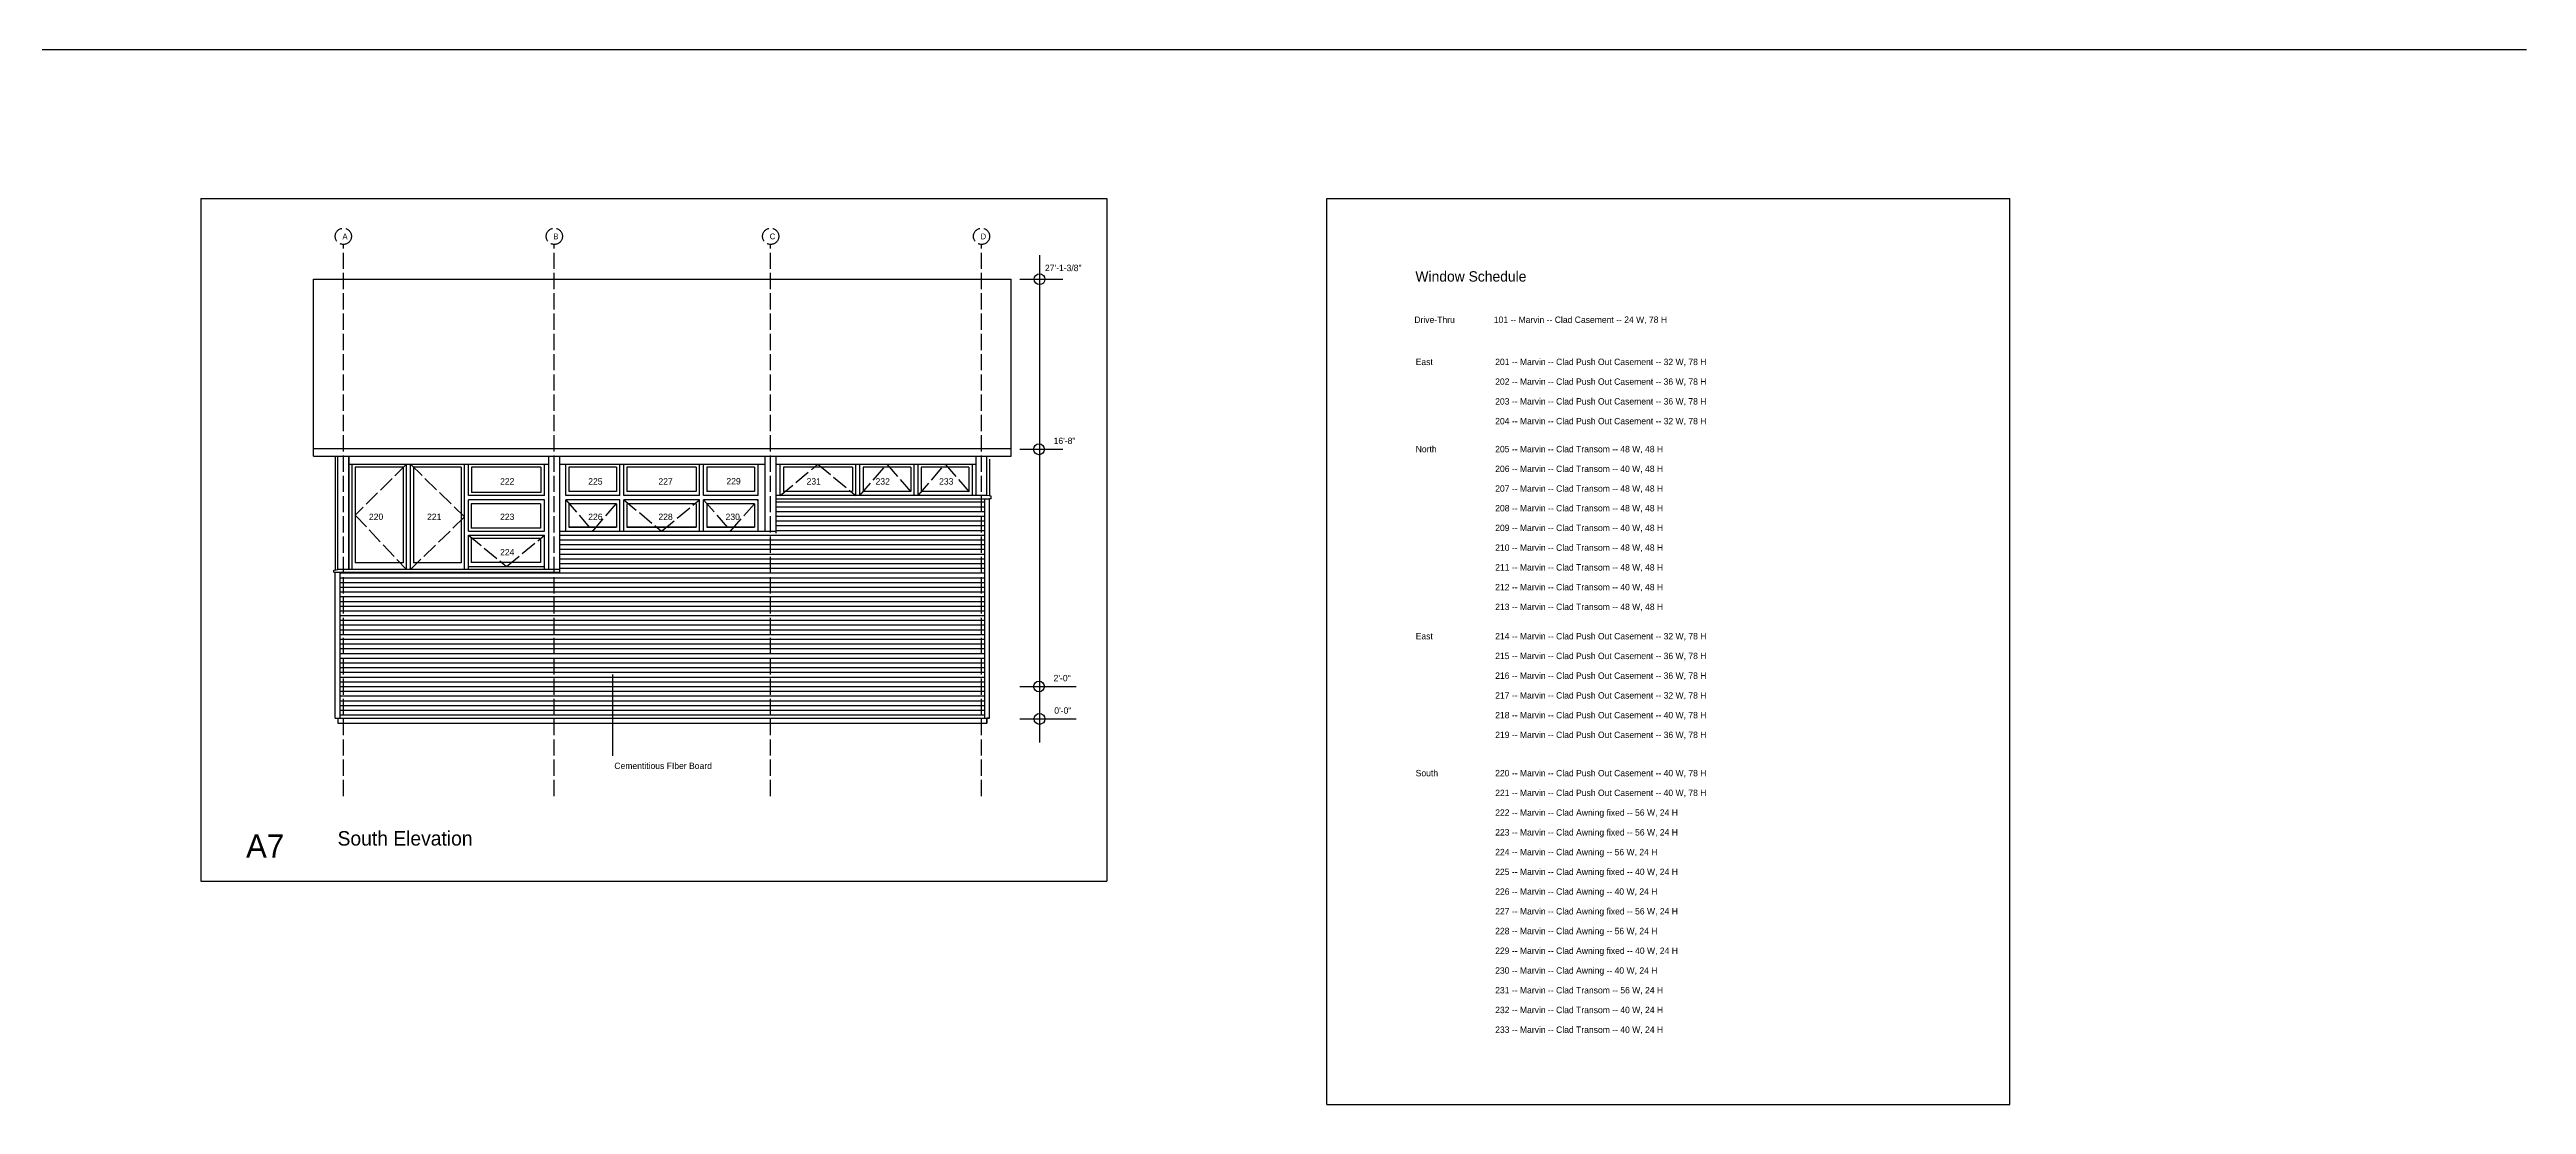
# Model space of a CAD drawing. Header units: inches. Extents: x 1267 to 6358, y -2516 to 3346.
# Drawn here: x 4526 to 6358, y 2565 to 3346 of the extents above; entities that cross this region are included whole.
import ezdxf

# ---------------------------------------------------------------- set-up
doc = ezdxf.new("R2010")
doc.units = ezdxf.units.IN
doc.header["$MEASUREMENT"] = 0
doc.linetypes.add('ACAD_ISO02W100', pattern=[15, 12, -3])
for name, color, linetype in [('const', 7, 'Continuous'), ('e1', 7, 'Continuous'), ('e2', 251, 'Continuous'), ('glassSwing', 172, 'ACAD_ISO02W100'), ('grid', 252, 'ACAD_ISO02W100'), ('walls', 7, 'Continuous')]:
    doc.layers.add(name, color=color, linetype=linetype)

msp = doc.modelspace()

# ---------------------------------------------------------------- linework, layer by layer
for p, q in [((4637.6, 3235.3), (5307.7, 3235.3)), ((4637.6, 3235.3), (4637.6, 2730.3)), ((5307.7, 3235.3), (5307.7, 2730.3)), ((5470.5, 3235.3), (5975.5, 3235.3)), ((5470.5, 2565.2), (5470.5, 3235.3)), ((5975.5, 2565.2), (5975.5, 3235.3)), ((4739, 2850.9), (4739, 2847.4)), ((5219, 2847.4), (5219, 2850.9)), ((4637.6, 2730.3), (5307.7, 2730.3)), ((5470.5, 2565.2), (5975.5, 2565.2))]:
    msp.add_line(p, q)
at = {"layer": 'e1'}
for p, q in [((1267.5, 3345.6), (6357.7, 3345.6)), ((4721, 3050.4), (5237, 3050.4)), ((4721, 3044.7), (5237, 3044.7)), ((4747, 2960.9), (4747, 3044.7)), ((4895, 2960.9), (4895, 3044.7)), ((4903, 2958.9), (4903, 3044.7)), ((5055, 2989.3), (5055, 3044.7)), ((5063, 2987.9), (5063, 3044.7)), ((5211, 3015.6), (5211, 3044.7)), ((5219, 3015.6), (5063, 3015.6)), ((5063, 3013.2), (5221, 3013.2)), ((4903, 2989.3), (5063, 2989.3)), ((4903, 2986.4), (5063, 2986.4)), ((4736, 2958.9), (4737, 2958.9)), ((4737, 2958.9), (4903, 2958.9)), ((4903, 2960.9), (4739, 2960.9))]:
    msp.add_line(p, q, dxfattribs=at)
at = {"layer": 'e2'}
for p, q in [((5257.9, 3193.5), (5257.9, 2833)), ((5243.2, 3175.7), (5275, 3175.7)), ((4737, 3044.7), (4737, 2960.5)), ((4747, 3044.7), (4747, 2960.7)), ((5221, 3042.6), (5221, 3015.3)), ((5243.2, 3049.9), (5275, 3049.9)), ((4747, 3038.8), (4895, 3038.8)), ((4749.6, 2960.9), (4749.6, 3038.8)), ((4787.1, 3036.6), (4751.8, 3036.6)), ((4751.8, 3036.6), (4751.8, 2965.8)), ((4787.1, 3036.6), (4787.1, 2965.8)), ((4789.6, 2960.9), (4789.6, 3038.8)), ((4792.6, 2960.9), (4792.6, 3038.8)), ((4794.8, 3036.6), (4794.8, 2965.8)), ((4830.1, 3036.6), (4794.8, 3036.6)), ((4830.1, 3036.6), (4830.1, 2965.8)), ((4832.6, 2960.9), (4832.6, 3038.8)), ((4835.6, 3015.6), (4835.6, 3038.8)), ((4889.1, 3036.6), (4837.8, 3036.6)), ((4837.8, 3036.6), (4837.8, 3017.8)), ((4889.1, 3036.6), (4889.1, 3017.8)), ((4891.8, 3015.6), (4891.8, 3038.8)), ((4903, 3038.8), (5055, 3038.8)), ((4907.6, 3015.6), (4907.6, 3038.8)), ((4944.9, 3036.6), (4909.8, 3036.6)), ((4909.8, 3036.6), (4909.8, 3018.6)), ((4944.9, 3036.6), (4944.9, 3018.6)), ((4947.4, 3015.6), (4947.4, 3038.8)), ((4950.4, 3015.6), (4950.4, 3038.8)), ((5003.9, 3036.6), (4952.7, 3036.6)), ((4952.7, 3036.6), (4952.7, 3018.6)), ((5003.9, 3036.6), (5003.9, 3018.6)), ((5006.4, 3015.6), (5006.4, 3038.8)), ((5009.4, 3015.6), (5009.4, 3038.8)), ((5047.1, 3036.6), (5011.7, 3036.6)), ((5011.7, 3036.6), (5011.7, 3018.6)), ((5047.1, 3036.6), (5047.1, 3018.6)), ((5049.8, 3015.6), (5049.8, 3038.8)), ((5063, 3038.8), (5211, 3038.8)), ((5066.1, 3015.6), (5066.1, 3038.8)), ((5119.6, 3036.6), (5068.4, 3036.6)), ((5068.4, 3036.6), (5068.4, 3018.6)), ((5119.6, 3036.6), (5119.6, 3018.6)), ((5122.1, 3015.6), (5122.1, 3038.8)), ((5125.1, 3015.6), (5125.1, 3038.8)), ((5162.6, 3036.6), (5127.4, 3036.6)), ((5127.4, 3036.6), (5127.4, 3018.6)), ((5162.6, 3036.6), (5162.6, 3018.6)), ((5165.1, 3015.6), (5165.1, 3038.8)), ((5168.1, 3015.6), (5168.1, 3038.8)), ((5205.6, 3036.6), (5170.4, 3036.6)), ((5170.4, 3036.6), (5170.4, 3018.6)), ((5205.6, 3036.6), (5205.6, 3018.6)), ((5208.3, 3015.6), (5208.3, 3038.8)), ((4891.8, 3015.6), (4835.6, 3015.6)), ((4891.8, 3012.6), (4835.6, 3012.6)), ((4835.6, 2989.3), (4835.6, 3012.6)), ((4888.9, 3009.6), (4837.6, 3009.6)), ((4837.6, 3009.6), (4837.6, 2991.6)), ((4889.1, 3017.8), (4837.8, 3017.8)), ((4888.9, 3009.6), (4888.9, 2991.6)), ((4891.8, 2989.3), (4891.8, 3012.6)), ((4947.4, 3015.6), (4907.6, 3015.6)), ((4947.4, 3012.6), (4907.6, 3012.6)), ((4907.6, 2989.3), (4907.6, 3012.6)), ((4944.9, 3018.6), (4909.8, 3018.6)), ((4944.9, 3009.6), (4909.8, 3009.6)), ((4909.8, 3009.6), (4909.8, 2992.3)), ((4944.9, 3009.6), (4944.9, 2992.3)), ((4947.4, 2989.3), (4947.4, 3012.6)), ((5006.4, 3015.6), (4950.4, 3015.6)), ((5006.4, 3012.6), (4950.4, 3012.6)), ((4950.4, 2989.3), (4950.4, 3012.6)), ((5003.9, 3018.6), (4952.7, 3018.6)), ((5003.9, 3009.6), (4952.7, 3009.6)), ((4952.7, 3009.6), (4952.7, 2992.3)), ((5003.9, 3009.6), (5003.9, 2992.3)), ((5006.4, 2989.3), (5006.4, 3012.6)), ((5049.8, 3015.6), (5009.4, 3015.6)), ((5049.8, 3012.6), (5009.4, 3012.6)), ((5009.4, 2989.3), (5009.4, 3012.6)), ((5047.1, 3018.6), (5011.7, 3018.6)), ((5047.1, 3009.6), (5011.7, 3009.6)), ((5011.7, 3009.6), (5011.7, 2992.3)), ((5047.1, 3009.6), (5047.1, 2992.3)), ((5049.8, 2989.3), (5049.8, 3012.6)), ((5063, 3010.9), (5217.5, 3010.9)), ((5063, 3007.4), (5217.5, 3007.4)), ((5119.6, 3018.6), (5068.4, 3018.6)), ((5162.6, 3018.6), (5127.4, 3018.6)), ((5205.6, 3018.6), (5170.4, 3018.6)), ((5217.5, 2850.9), (5217.5, 3013.2)), ((4835.6, 2989.3), (4891.8, 2989.3)), ((4835.6, 2986.4), (4891.8, 2986.4)), ((4835.6, 2960.9), (4835.6, 2986.4)), ((4888.9, 2991.6), (4837.6, 2991.6)), ((4891.8, 2960.9), (4891.8, 2986.4)), ((4903, 2986.4), (5217.5, 2986.4)), ((4909.8, 2992.3), (4944.9, 2992.3)), ((4944.9, 2992.3), (4909.8, 2992.3)), ((4952.7, 2992.3), (5003.9, 2992.3)), ((5003.9, 2992.3), (4952.7, 2992.3)), ((5011.7, 2992.3), (5047.1, 2992.3)), ((5047.1, 2992.3), (5011.7, 2992.3)), ((5063, 3003.9), (5217.5, 3003.9)), ((5063, 3000.4), (5217.5, 3000.4)), ((5063, 2996.9), (5217.5, 2996.9)), ((5063, 2993.4), (5217.5, 2993.4)), ((5063, 2989.9), (5217.5, 2989.9)), ((4837.6, 2984.1), (4888.9, 2984.1)), ((4837.6, 2984.1), (4837.6, 2966.1)), ((4888.9, 2984.1), (4888.9, 2966.1)), ((4903, 2982.9), (5217.5, 2982.9)), ((4903, 2979.4), (5217.5, 2979.4)), ((4903, 2975.9), (5217.5, 2975.9)), ((4903, 2972.4), (5217.5, 2972.4)), ((4903, 2968.9), (5217.5, 2968.9)), ((4740.5, 2850.9), (4740.5, 2958.8)), ((4740.5, 2958.4), (5217.5, 2958.4)), ((4740.5, 2954.9), (5217.5, 2954.9)), ((4740.5, 2951.4), (5217.5, 2951.4)), ((4787.1, 2965.8), (4751.8, 2965.8)), ((4830.1, 2965.8), (4794.8, 2965.8)), ((4835.6, 2963.1), (4891.8, 2963.1)), ((4888.9, 2966.1), (4837.6, 2966.1)), ((4903, 2965.4), (5217.5, 2965.4)), ((4903, 2961.9), (5217.5, 2961.9)), ((4740.5, 2947.9), (5217.5, 2947.9)), ((4740.5, 2944.4), (5217.5, 2944.4)), ((4740.5, 2940.9), (5217.5, 2940.9)), ((4740.5, 2937.4), (5217.5, 2937.4)), ((4740.5, 2933.9), (5217.5, 2933.9)), ((4740.5, 2930.4), (5217.5, 2930.4)), ((4740.5, 2926.9), (5217.5, 2926.9)), ((4740.5, 2923.4), (5217.5, 2923.4)), ((4740.5, 2919.9), (5217.5, 2919.9)), ((4740.5, 2916.4), (5217.5, 2916.4)), ((4740.5, 2912.9), (5217.5, 2912.9)), ((4740.5, 2909.4), (5217.5, 2909.4)), ((4740.5, 2905.9), (5217.5, 2905.9)), ((4740.5, 2902.4), (5217.5, 2902.4)), ((4740.5, 2898.9), (5217.5, 2898.9)), ((4740.5, 2895.4), (5217.5, 2895.4)), ((4740.5, 2891.9), (5217.5, 2891.9)), ((4740.5, 2888.4), (5217.5, 2888.4)), ((4740.5, 2884.9), (5217.5, 2884.9)), ((4740.5, 2881.4), (5217.5, 2881.4)), ((4740.5, 2877.9), (5217.5, 2877.9)), ((4740.5, 2874.4), (5217.5, 2874.4)), ((4740.5, 2870.9), (5217.5, 2870.9)), ((4740.5, 2867.4), (5217.5, 2867.4)), ((4740.5, 2863.9), (5217.5, 2863.9)), ((4740.5, 2860.4), (5217.5, 2860.4)), ((5243.2, 2874.4), (5285.1, 2874.4)), ((4739, 2850.9), (5221, 2850.9)), ((4739, 2850.9), (4739, 2847.4)), ((4740.5, 2856.9), (5217.5, 2856.9)), ((4740.5, 2853.4), (5217.5, 2853.4)), ((5219, 2850.9), (5219, 2847.4)), ((5243.2, 2850.4), (5285.1, 2850.4))]:
    msp.add_line(p, q, dxfattribs=at)
for centre in [(5257.9, 3175.7), (5257.5, 3049.9), (5257.5, 2874.4), (5257.9, 2850.4)]:
    msp.add_circle(centre, 4, dxfattribs=at)
at = {"layer": 'glassSwing'}
for p, q in [((4789.6, 3038.8), (4751.8, 3001.2)), ((4792.6, 3038.8), (4832.6, 2999.9)), ((5066.1, 3015.6), (5094, 3038.8)), ((5094, 3038.8), (5122.1, 3015.6)), ((5125.1, 3015.6), (5145, 3038.8)), ((5145, 3038.8), (5165.1, 3015.6)), ((5168.1, 3015.6), (5188, 3038.8)), ((5188, 3038.8), (5208.3, 3015.6)), ((4907.6, 3012.6), (4927.4, 2989.3)), ((4927.4, 2989.3), (4947.4, 3012.6)), ((4950.4, 3012.6), (4978.4, 2989.3)), ((4978.4, 2989.3), (5006.4, 3012.6)), ((5009.4, 3012.6), (5029.4, 2989.3)), ((5029.4, 2989.3), (5049.8, 3012.6)), ((4751.8, 3001.2), (4789.6, 2960.9)), ((4832.6, 2999.9), (4792.6, 2960.9)), ((4835.6, 2986.4), (4863.7, 2963.1)), ((4863.7, 2963.1), (4891.8, 2986.4))]:
    msp.add_line(p, q, dxfattribs=at)
at = {"layer": 'grid'}
for p, q in [((4743, 2793.3), (4743, 3201.4)), ((4899, 2793.3), (4899, 3201.4)), ((5059, 2793.3), (5059, 3201.4)), ((5215, 2793.3), (5215, 3201.4))]:
    msp.add_line(p, q, dxfattribs=at)
for centre in [(4743, 3207.4), (4899, 3207.4), (5059, 3207.4), (5215, 3207.4)]:
    msp.add_circle(centre, 6, dxfattribs=at)
at = {"layer": 'walls'}
for p, q in [((4721, 3175.7), (5237, 3175.7)), ((4721, 3044.7), (4721, 3175.7)), ((5237, 3044.7), (5237, 3175.7)), ((4739, 2960.9), (4739, 3044.7)), ((5219, 3015.6), (5219, 3044.7)), ((5222, 3015.1), (5219, 3015.6)), ((5221, 2850.9), (5221, 3013.2)), ((5222, 3013.2), (5221, 3013.2)), ((5222, 3013.2), (5222, 3015.1)), ((4736, 2960.4), (4739, 2960.9)), ((4736, 2958.9), (4736, 2960.4)), ((4737, 2850.9), (4737, 2958.9)), ((4942.3, 2823.2), (4942.3, 2883.2)), ((4737, 2850.9), (4739, 2850.9)), ((4739, 2847.4), (5219, 2847.4)), ((5221, 2850.9), (5219, 2850.9))]:
    msp.add_line(p, q, dxfattribs=at)

# ---------------------------------------------------------------- texts
at = {"layer": 'const', "attachment_point": 1}
for s, insert, char_height, width in [('A', (4742.3, 3209.5), 4.26, 1625.197), ('B', (4898.3, 3209.5), 4.26, 1625.197), ('C', (5058.3, 3209.5), 4.26, 1625.197), ('D', (5214.3, 3209.5), 4.26, 1625.197), ('27\'-1-3/8"', (5261.9, 3186.4), 4.74, 1805.775), ('Window Schedule', (5535.9, 3181.6), 7.672, 2925.355), ('Drive-Thru', (5535.1, 3148.1), 4.74, 1805.775), ('101 -- Marvin -- Clad Casement -- 24 W, 78 H', (5593.9, 3148.1), 4.736, 1805.775), ('East', (5536.1, 3116.9), 4.74, 1805.775), ('201 -- Marvin -- Clad Push Out Casement -- 32 W, 78 H', (5594.9, 3116.9), 4.736, 1805.775), ('202 -- Marvin -- Clad Push Out Casement -- 36 W, 78 H', (5594.9, 3102.3), 4.736, 1805.775), ('203 -- Marvin -- Clad Push Out Casement -- 36 W, 78 H', (5594.9, 3087.7), 4.736, 1805.775), ('204 -- Marvin -- Clad Push Out Casement -- 32 W, 78 H', (5594.9, 3073.1), 4.736, 1805.775), ('16\'-8"', (5268.3, 3058.5), 4.74, 1805.775), ('North', (5536.1, 3052.4), 4.74, 1805.775), ('205 -- Marvin -- Clad Transom -- 48 W, 48 H', (5594.9, 3052.4), 4.736, 1805.775), ('222', (4858.9, 3028.5), 4.74, 1805.775), ('225', (4924.1, 3028.5), 4.74, 1805.775), ('227', (4976, 3028.5), 4.74, 1805.775), ('229', (5026.3, 3028.6), 4.74, 1805.775), ('231', (5085.6, 3028.5), 4.74, 1805.775), ('232', (5136.6, 3028.5), 4.74, 1805.775), ('233', (5183.6, 3028.5), 4.74, 1805.775), ('206 -- Marvin -- Clad Transom -- 40 W, 48 H', (5594.9, 3037.8), 4.736, 1805.775), ('207 -- Marvin -- Clad Transom -- 48 W, 48 H', (5594.9, 3023.2), 4.736, 1805.775), ('208 -- Marvin -- Clad Transom -- 48 W, 48 H', (5594.9, 3008.7), 4.736, 1805.775), ('220', (4761.9, 3002.3), 4.74, 1805.775), ('221', (4804.9, 3002.3), 4.74, 1805.775), ('223', (4858.9, 3002.3), 4.74, 1805.775), ('226', (4924.1, 3002.3), 4.74, 1805.775), ('228', (4976, 3002.3), 4.74, 1805.775), ('230', (5025.7, 3002.3), 4.74, 1805.775), ('209 -- Marvin -- Clad Transom -- 40 W, 48 H', (5594.9, 2994.1), 4.736, 1805.775), ('224', (4858.9, 2976.1), 4.74, 1805.775), ('210 -- Marvin -- Clad Transom -- 48 W, 48 H', (5594.9, 2979.5), 4.736, 1805.775), ('211 -- Marvin -- Clad Transom -- 48 W, 48 H', (5594.9, 2964.9), 4.736, 1805.775), ('212 -- Marvin -- Clad Transom -- 40 W, 48 H', (5594.9, 2950.3), 4.736, 1805.775), ('213 -- Marvin -- Clad Transom -- 48 W, 48 H', (5594.9, 2935.7), 4.736, 1805.775), ('East', (5536.1, 2914), 4.74, 1805.775), ('214 -- Marvin -- Clad Push Out Casement -- 32 W, 78 H', (5594.9, 2914), 4.736, 1805.775), ('215 -- Marvin -- Clad Push Out Casement -- 36 W, 78 H', (5594.9, 2899.4), 4.736, 1805.775), ('2\'-0"', (5268.3, 2883), 4.74, 1805.775), ('216 -- Marvin -- Clad Push Out Casement -- 36 W, 78 H', (5594.9, 2884.8), 4.736, 1805.775), ('0\'-0"', (5268.8, 2859), 4.74, 1805.775), ('217 -- Marvin -- Clad Push Out Casement -- 32 W, 78 H', (5594.9, 2870.2), 4.736, 1805.775), ('218 -- Marvin -- Clad Push Out Casement -- 40 W, 78 H', (5594.9, 2855.6), 4.736, 1805.775), ('219 -- Marvin -- Clad Push Out Casement -- 36 W, 78 H', (5594.9, 2841), 4.736, 1805.775), ('Cementitious FIber Board', (4943.4, 2818.1), 4.736, 1805.775), ('South', (5536.1, 2812.7), 4.74, 1805.775), ('220 -- Marvin -- Clad Push Out Casement -- 40 W, 78 H', (5594.9, 2812.7), 4.736, 1805.775), ('221 -- Marvin -- Clad Push Out Casement -- 40 W, 78 H', (5594.9, 2798.1), 4.736, 1805.775), ('South Elevation', (4738.7, 2767.4), 10.656, 4062.993), ('222 -- Marvin -- Clad Awning fixed -- 56 W, 24 H', (5594.9, 2783.5), 4.736, 1805.775), ('223 -- Marvin -- Clad Awning fixed -- 56 W, 24 H', (5594.9, 2768.9), 4.736, 1805.775), ('A7', (4671, 2765), 17.26, 6582.049), ('224 -- Marvin -- Clad Awning -- 56 W, 24 H', (5594.9, 2754.3), 4.736, 1805.775), ('225 -- Marvin -- Clad Awning fixed -- 40 W, 24 H', (5594.9, 2739.7), 4.736, 1805.775), ('226 -- Marvin -- Clad Awning -- 40 W, 24 H', (5594.9, 2725.1), 4.736, 1805.775), ('227 -- Marvin -- Clad Awning fixed -- 56 W, 24 H', (5594.9, 2710.5), 4.736, 1805.775), ('228 -- Marvin -- Clad Awning -- 56 W, 24 H', (5594.9, 2695.9), 4.736, 1805.775), ('229 -- Marvin -- Clad Awning fixed -- 40 W, 24 H', (5594.9, 2681.3), 4.736, 1805.775), ('230 -- Marvin -- Clad Awning -- 40 W, 24 H', (5594.9, 2666.7), 4.736, 1805.775), ('231 -- Marvin -- Clad Transom -- 56 W, 24 H', (5594.9, 2652.1), 4.736, 1805.775), ('232 -- Marvin -- Clad Transom -- 40 W, 24 H', (5594.9, 2637.5), 4.736, 1805.775), ('233 -- Marvin -- Clad Transom -- 40 W, 24 H', (5594.9, 2622.9), 4.736, 1805.775)]:
    msp.add_mtext(s, dxfattribs=dict(at, insert=insert, char_height=char_height, width=width))

doc.saveas('drawing.dxf')
